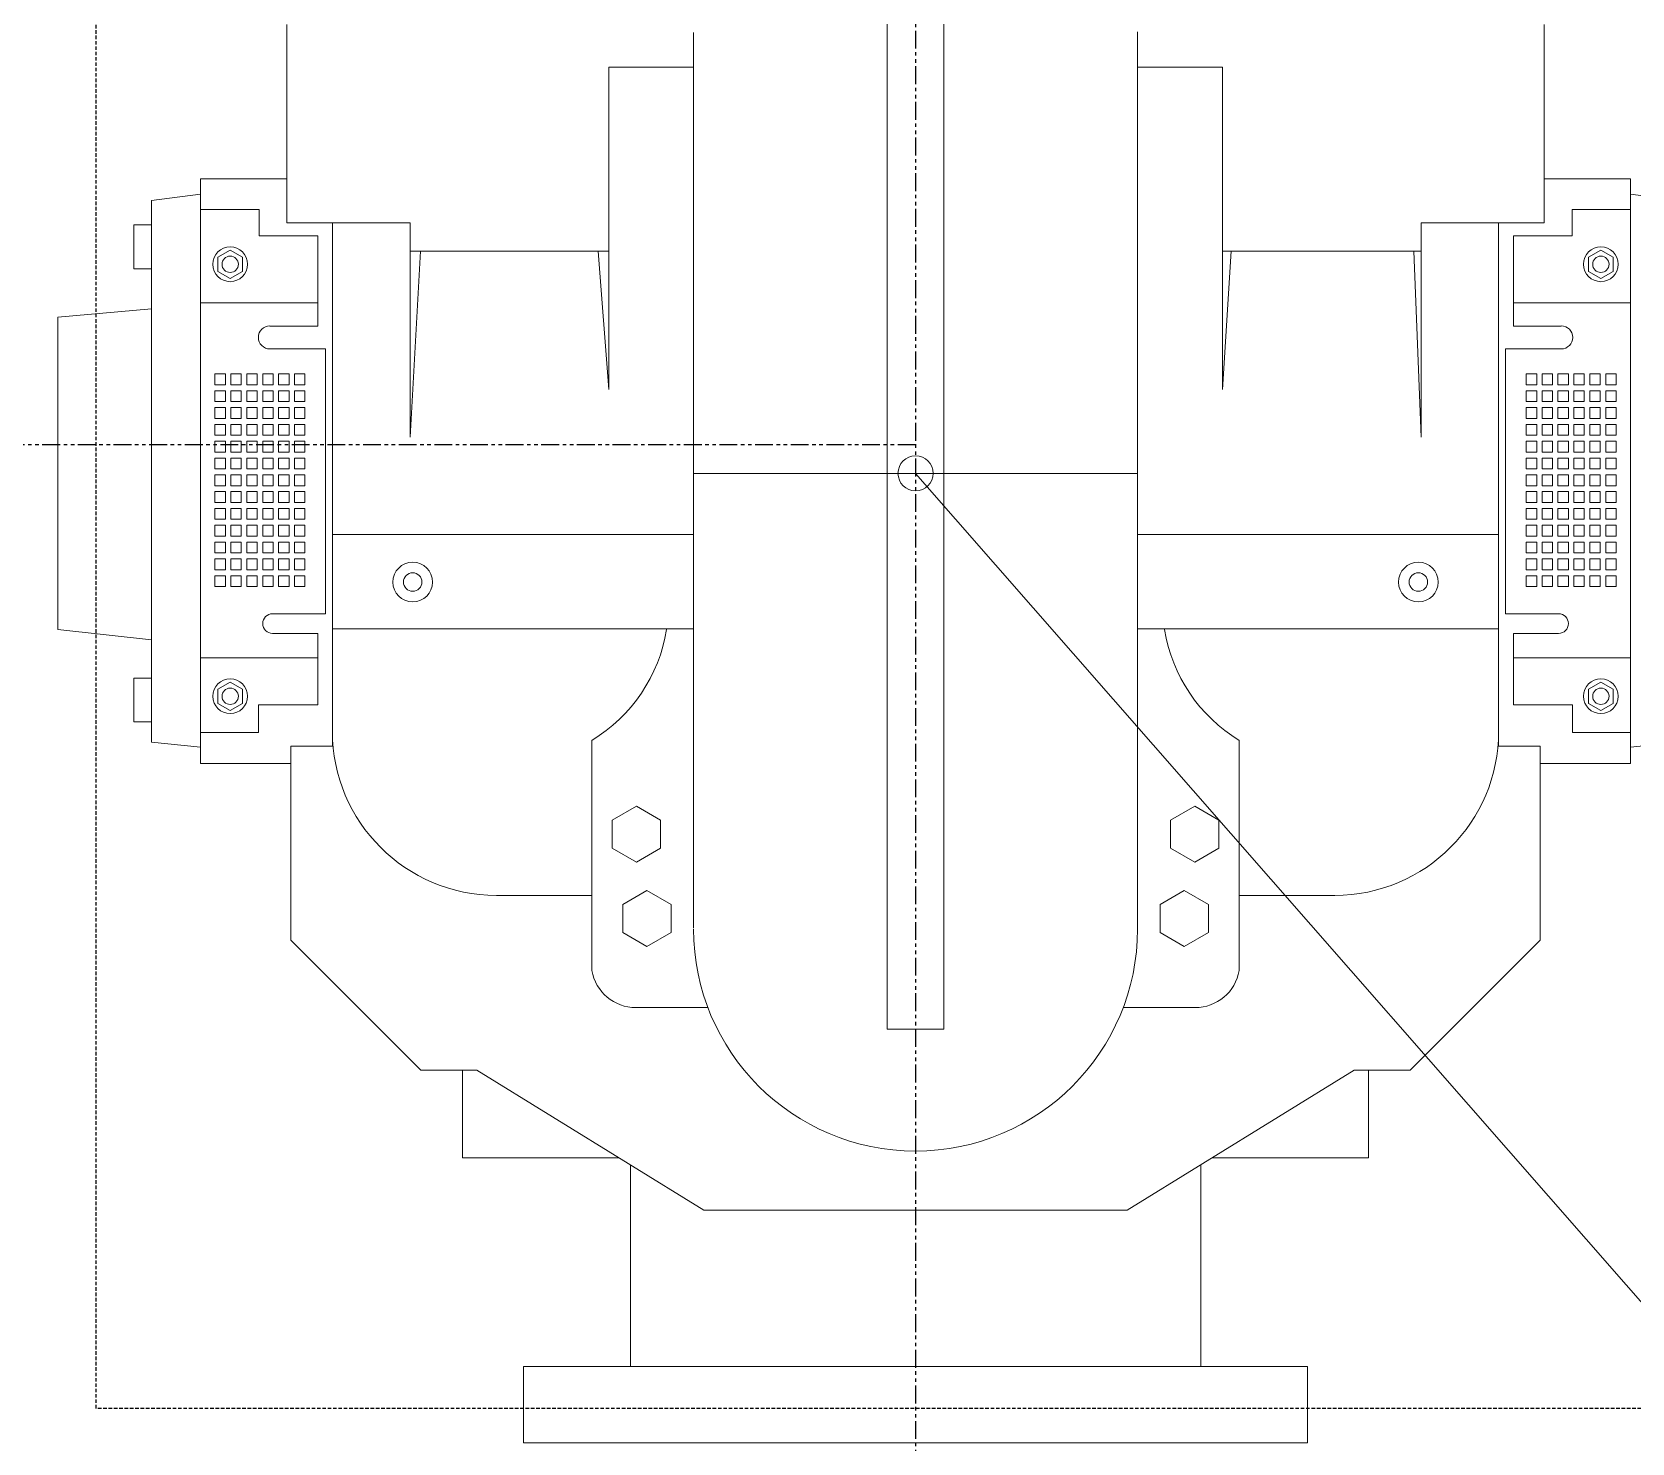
# Model space of a CAD drawing. Header units: inches. Extents: x 0 to 235202, y 0 to 361577.
# Drawn here: x 158903 to 160025, y 306412 to 307401 of the extents above; entities that cross this region are included whole.
import ezdxf

# ---------------------------------------------------------------- set-up
doc = ezdxf.new("R2010")
doc.units = ezdxf.units.IN
doc.header["$MEASUREMENT"] = 0
doc.linetypes.add('HIDDEN', pattern=[0.375, 0.25, -0.125])
doc.linetypes.add('PHANTOM2', pattern=[1.25, 0.625, -0.125, 0.125, -0.125, 0.125, -0.125])
doc.layers.add('DIM', color=251, linetype='Continuous', lineweight=0)

msp = doc.modelspace()

# ---------------------------------------------------------------- linework, layer by layer
at = {"color": 8, "linetype": 'PHANTOM2', "ltscale": 20}
for p, q in [((159522.4, 323526.9), (159522.4, 303012.5)), ((159522.4, 307111.6), (153063.6, 307111.6))]:
    msp.add_line(p, q, dxfattribs=at)
at = {"layer": 'DIM', "color": 8, "linetype": 'HIDDEN', "lineweight": 25, "ltscale": 10}
for p, q in [((158947.6, 306435.9), (158947.6, 307785.5)), ((161947.6, 306435.9), (158947.6, 306435.9))]:
    msp.add_line(p, q, dxfattribs=at)
at = {"layer": 'DIM', "color": 8, "linetype": 'Continuous'}
for p, q in [((159502.5, 307471.5), (159502.5, 307091.5)), ((159542.3, 307091.5), (159542.3, 307471.5)), ((159081.5, 307267.2), (159081.5, 307406.2)), ((159366.7, 307400.7), (159366.7, 307091.5)), ((159678.1, 307091.5), (159678.1, 307401.2)), ((159963.4, 307267.2), (159963.4, 307406.2)), ((159307.2, 307150.4), (159307.2, 307376.3)), ((159307.2, 307376.3), (159366.7, 307376.3)), ((159737.6, 307376.3), (159678.1, 307376.3)), ((159737.6, 307150.4), (159737.6, 307376.3)), ((159020.9, 307276.4), (159020.9, 307298)), ((159020.9, 307298), (159081.5, 307298)), ((160023.9, 307298), (159963.4, 307298)), ((160023.9, 307276.4), (160023.9, 307298)), ((159020.9, 307287.2), (158986.4, 307282.8)), ((158986.4, 307282.8), (158986.4, 307206.8)), ((160023.9, 307287.2), (160058.4, 307282.8)), ((158986.4, 307265.8), (158974.2, 307265.8)), ((158974.2, 307265.8), (158974.2, 307235)), ((158986.4, 307235), (158986.4, 307265.8)), ((159020.9, 306911.1), (159020.9, 307276.4)), ((159020.9, 307276.4), (159062, 307276.4)), ((159062, 307276.4), (159062, 307258.1)), ((159113.4, 307267.2), (159081.5, 307267.2)), ((159113.4, 307267.2), (159167.9, 307267.2)), ((159113.4, 306900.3), (159113.4, 307267.2)), ((159167.9, 307267.2), (159167.9, 307116.9)), ((159931.4, 307267.2), (159877, 307267.2)), ((159877, 307267.2), (159877, 307116.9)), ((159931.4, 306900.3), (159931.4, 307267.2)), ((159931.4, 307267.2), (159963.4, 307267.2)), ((160023.9, 307276.4), (159982.9, 307276.4)), ((159982.9, 307276.4), (159982.9, 307258.1)), ((160023.9, 306911.1), (160023.9, 307276.4)), ((159062, 307258.1), (159103.1, 307258.1)), ((159103.1, 307258.1), (159103.1, 307194.8)), ((159982.9, 307258.1), (159941.8, 307258.1)), ((159941.8, 307258.1), (159941.8, 307194.8)), ((159041.7, 307248), (159033.1, 307243.1)), ((159033.1, 307243.1), (159033.1, 307233.1)), ((159050.3, 307243.1), (159041.7, 307248)), ((159050.3, 307233.1), (159050.3, 307243.1)), ((159167.9, 307247.2), (159307.2, 307247.2)), ((159167.9, 307116.9), (159175.2, 307247.2)), ((159307.2, 307150.4), (159299.7, 307247.2)), ((159877, 307247.2), (159737.6, 307247.2)), ((159737.6, 307150.4), (159743.8, 307247.2)), ((159877, 307116.9), (159871.9, 307247.2)), ((159994.5, 307243.1), (160003.1, 307248)), ((159994.5, 307233.1), (159994.5, 307243.1)), ((160003.1, 307248), (160011.7, 307243.1)), ((160011.7, 307243.1), (160011.7, 307233.1)), ((158974.2, 307235), (158986.4, 307235)), ((159033.1, 307233.1), (159041.7, 307228.2)), ((159041.7, 307228.2), (159050.3, 307233.1)), ((160003.1, 307228.2), (159994.5, 307233.1)), ((160011.7, 307233.1), (160003.1, 307228.2)), ((158986.4, 306974.7), (158986.4, 307209.3)), ((159103.1, 307211), (159020.9, 307211)), ((159941.8, 307211), (160023.9, 307211)), ((158986.4, 307206.8), (158920.8, 307200.9)), ((158920.8, 307200.9), (158920.8, 306982.1)), ((159103.1, 307194.8), (159069.5, 307194.8)), ((159941.8, 307194.8), (159975.3, 307194.8)), ((159069.5, 307178.7), (159108.6, 307178.7)), ((159108.6, 307178.7), (159108.6, 306993.1)), ((159975.3, 307178.7), (159936.2, 307178.7)), ((159936.2, 307178.7), (159936.2, 306993.1)), ((159038.4, 307161.2), (159031, 307161.2)), ((159031, 307161.2), (159031, 307153.6)), ((159031, 307153.6), (159038.4, 307153.6)), ((159038.4, 307153.6), (159038.4, 307161.2)), ((159049.5, 307161.2), (159042.2, 307161.2)), ((159042.2, 307161.2), (159042.2, 307153.6)), ((159042.2, 307153.6), (159049.5, 307153.6)), ((159049.5, 307153.6), (159049.5, 307161.2)), ((159060.7, 307161.2), (159053.3, 307161.2)), ((159053.3, 307161.2), (159053.3, 307153.6)), ((159053.3, 307153.6), (159060.7, 307153.6)), ((159060.7, 307153.6), (159060.7, 307161.2)), ((159071.8, 307161.2), (159064.5, 307161.2)), ((159064.5, 307161.2), (159064.5, 307153.6)), ((159064.5, 307153.6), (159071.8, 307153.6)), ((159071.8, 307153.6), (159071.8, 307161.2)), ((159083, 307161.2), (159075.6, 307161.2)), ((159075.6, 307161.2), (159075.6, 307153.6)), ((159075.6, 307153.6), (159083, 307153.6)), ((159083, 307153.6), (159083, 307161.2)), ((159094.1, 307161.2), (159086.8, 307161.2)), ((159086.8, 307161.2), (159086.8, 307153.6)), ((159086.8, 307153.6), (159094.1, 307153.6)), ((159094.1, 307153.6), (159094.1, 307161.2)), ((159950.7, 307153.6), (159950.7, 307161.2)), ((159950.7, 307161.2), (159958.1, 307161.2)), ((159958.1, 307153.6), (159950.7, 307153.6)), ((159958.1, 307161.2), (159958.1, 307153.6)), ((159961.9, 307153.6), (159961.9, 307161.2)), ((159961.9, 307161.2), (159969.2, 307161.2)), ((159969.2, 307153.6), (159961.9, 307153.6)), ((159969.2, 307161.2), (159969.2, 307153.6)), ((159973, 307153.6), (159973, 307161.2)), ((159973, 307161.2), (159980.4, 307161.2)), ((159980.4, 307153.6), (159973, 307153.6)), ((159980.4, 307161.2), (159980.4, 307153.6)), ((159984.2, 307153.6), (159984.2, 307161.2)), ((159984.2, 307161.2), (159991.5, 307161.2)), ((159991.5, 307153.6), (159984.2, 307153.6)), ((159991.5, 307161.2), (159991.5, 307153.6)), ((159995.3, 307153.6), (159995.3, 307161.2)), ((159995.3, 307161.2), (160002.7, 307161.2)), ((160002.7, 307153.6), (159995.3, 307153.6)), ((160002.7, 307161.2), (160002.7, 307153.6)), ((160006.5, 307153.6), (160006.5, 307161.2)), ((160006.5, 307161.2), (160013.8, 307161.2)), ((160013.8, 307153.6), (160006.5, 307153.6)), ((160013.8, 307161.2), (160013.8, 307153.6)), ((159038.4, 307149.4), (159031, 307149.4)), ((159031, 307149.4), (159031, 307141.8)), ((159038.4, 307141.8), (159038.4, 307149.4)), ((159049.5, 307149.4), (159042.2, 307149.4)), ((159042.2, 307149.4), (159042.2, 307141.8)), ((159049.5, 307141.8), (159049.5, 307149.4)), ((159060.7, 307149.4), (159053.3, 307149.4)), ((159053.3, 307149.4), (159053.3, 307141.8)), ((159060.7, 307141.8), (159060.7, 307149.4)), ((159071.8, 307149.4), (159064.5, 307149.4)), ((159064.5, 307149.4), (159064.5, 307141.8)), ((159071.8, 307141.8), (159071.8, 307149.4)), ((159083, 307149.4), (159075.6, 307149.4)), ((159075.6, 307149.4), (159075.6, 307141.8)), ((159083, 307141.8), (159083, 307149.4)), ((159094.1, 307149.4), (159086.8, 307149.4)), ((159086.8, 307149.4), (159086.8, 307141.8)), ((159094.1, 307141.8), (159094.1, 307149.4)), ((159950.7, 307141.8), (159950.7, 307149.4)), ((159950.7, 307149.4), (159958.1, 307149.4)), ((159958.1, 307149.4), (159958.1, 307141.8)), ((159961.9, 307141.8), (159961.9, 307149.4)), ((159961.9, 307149.4), (159969.2, 307149.4)), ((159969.2, 307149.4), (159969.2, 307141.8)), ((159973, 307141.8), (159973, 307149.4)), ((159973, 307149.4), (159980.4, 307149.4)), ((159980.4, 307149.4), (159980.4, 307141.8)), ((159984.2, 307141.8), (159984.2, 307149.4)), ((159984.2, 307149.4), (159991.5, 307149.4)), ((159991.5, 307149.4), (159991.5, 307141.8)), ((159995.3, 307141.8), (159995.3, 307149.4)), ((159995.3, 307149.4), (160002.7, 307149.4)), ((160002.7, 307149.4), (160002.7, 307141.8)), ((160006.5, 307141.8), (160006.5, 307149.4)), ((160006.5, 307149.4), (160013.8, 307149.4)), ((160013.8, 307149.4), (160013.8, 307141.8)), ((159031, 307141.8), (159038.4, 307141.8)), ((159038.4, 307137.6), (159031, 307137.6)), ((159031, 307137.6), (159031, 307130)), ((159038.4, 307130), (159038.4, 307137.6)), ((159042.2, 307141.8), (159049.5, 307141.8)), ((159049.5, 307137.6), (159042.2, 307137.6)), ((159042.2, 307137.6), (159042.2, 307130)), ((159049.5, 307130), (159049.5, 307137.6)), ((159053.3, 307141.8), (159060.7, 307141.8)), ((159060.7, 307137.6), (159053.3, 307137.6)), ((159053.3, 307137.6), (159053.3, 307130)), ((159060.7, 307130), (159060.7, 307137.6)), ((159064.5, 307141.8), (159071.8, 307141.8)), ((159071.8, 307137.6), (159064.5, 307137.6)), ((159064.5, 307137.6), (159064.5, 307130)), ((159071.8, 307130), (159071.8, 307137.6)), ((159075.6, 307141.8), (159083, 307141.8)), ((159083, 307137.6), (159075.6, 307137.6)), ((159075.6, 307137.6), (159075.6, 307130)), ((159083, 307130), (159083, 307137.6)), ((159086.8, 307141.8), (159094.1, 307141.8)), ((159094.1, 307137.6), (159086.8, 307137.6)), ((159086.8, 307137.6), (159086.8, 307130)), ((159094.1, 307130), (159094.1, 307137.6)), ((159958.1, 307141.8), (159950.7, 307141.8)), ((159950.7, 307130), (159950.7, 307137.6)), ((159950.7, 307137.6), (159958.1, 307137.6)), ((159958.1, 307137.6), (159958.1, 307130)), ((159969.2, 307141.8), (159961.9, 307141.8)), ((159961.9, 307130), (159961.9, 307137.6)), ((159961.9, 307137.6), (159969.2, 307137.6)), ((159969.2, 307137.6), (159969.2, 307130)), ((159980.4, 307141.8), (159973, 307141.8)), ((159973, 307130), (159973, 307137.6)), ((159973, 307137.6), (159980.4, 307137.6)), ((159980.4, 307137.6), (159980.4, 307130)), ((159991.5, 307141.8), (159984.2, 307141.8)), ((159984.2, 307130), (159984.2, 307137.6)), ((159984.2, 307137.6), (159991.5, 307137.6)), ((159991.5, 307137.6), (159991.5, 307130)), ((160002.7, 307141.8), (159995.3, 307141.8)), ((159995.3, 307130), (159995.3, 307137.6)), ((159995.3, 307137.6), (160002.7, 307137.6)), ((160002.7, 307137.6), (160002.7, 307130)), ((160013.8, 307141.8), (160006.5, 307141.8)), ((160006.5, 307130), (160006.5, 307137.6)), ((160006.5, 307137.6), (160013.8, 307137.6)), ((160013.8, 307137.6), (160013.8, 307130)), ((159031, 307130), (159038.4, 307130)), ((159038.4, 307125.8), (159031, 307125.8)), ((159031, 307125.8), (159031, 307118.2)), ((159038.4, 307118.2), (159038.4, 307125.8)), ((159042.2, 307130), (159049.5, 307130)), ((159049.5, 307125.8), (159042.2, 307125.8)), ((159042.2, 307125.8), (159042.2, 307118.2)), ((159049.5, 307118.2), (159049.5, 307125.8)), ((159053.3, 307130), (159060.7, 307130)), ((159060.7, 307125.8), (159053.3, 307125.8)), ((159053.3, 307125.8), (159053.3, 307118.2)), ((159060.7, 307118.2), (159060.7, 307125.8)), ((159064.5, 307130), (159071.8, 307130)), ((159071.8, 307125.8), (159064.5, 307125.8)), ((159064.5, 307125.8), (159064.5, 307118.2)), ((159071.8, 307118.2), (159071.8, 307125.8)), ((159075.6, 307130), (159083, 307130)), ((159083, 307125.8), (159075.6, 307125.8)), ((159075.6, 307125.8), (159075.6, 307118.2)), ((159083, 307118.2), (159083, 307125.8)), ((159086.8, 307130), (159094.1, 307130)), ((159094.1, 307125.8), (159086.8, 307125.8)), ((159086.8, 307125.8), (159086.8, 307118.2)), ((159094.1, 307118.2), (159094.1, 307125.8)), ((159958.1, 307130), (159950.7, 307130)), ((159950.7, 307118.2), (159950.7, 307125.8)), ((159950.7, 307125.8), (159958.1, 307125.8)), ((159958.1, 307125.8), (159958.1, 307118.2)), ((159969.2, 307130), (159961.9, 307130)), ((159961.9, 307118.2), (159961.9, 307125.8)), ((159961.9, 307125.8), (159969.2, 307125.8)), ((159969.2, 307125.8), (159969.2, 307118.2)), ((159980.4, 307130), (159973, 307130)), ((159973, 307118.2), (159973, 307125.8)), ((159973, 307125.8), (159980.4, 307125.8)), ((159980.4, 307125.8), (159980.4, 307118.2)), ((159991.5, 307130), (159984.2, 307130)), ((159984.2, 307118.2), (159984.2, 307125.8)), ((159984.2, 307125.8), (159991.5, 307125.8)), ((159991.5, 307125.8), (159991.5, 307118.2)), ((160002.7, 307130), (159995.3, 307130)), ((159995.3, 307118.2), (159995.3, 307125.8)), ((159995.3, 307125.8), (160002.7, 307125.8)), ((160002.7, 307125.8), (160002.7, 307118.2)), ((160013.8, 307130), (160006.5, 307130)), ((160006.5, 307118.2), (160006.5, 307125.8)), ((160006.5, 307125.8), (160013.8, 307125.8)), ((160013.8, 307125.8), (160013.8, 307118.2)), ((159031, 307118.2), (159038.4, 307118.2)), ((159038.4, 307114), (159031, 307114)), ((159031, 307114), (159031, 307106.4)), ((159038.4, 307106.4), (159038.4, 307114)), ((159042.2, 307118.2), (159049.5, 307118.2)), ((159049.5, 307114), (159042.2, 307114)), ((159042.2, 307114), (159042.2, 307106.4)), ((159049.5, 307106.4), (159049.5, 307114)), ((159053.3, 307118.2), (159060.7, 307118.2)), ((159060.7, 307114), (159053.3, 307114)), ((159053.3, 307114), (159053.3, 307106.4)), ((159060.7, 307106.4), (159060.7, 307114)), ((159064.5, 307118.2), (159071.8, 307118.2)), ((159071.8, 307114), (159064.5, 307114)), ((159064.5, 307114), (159064.5, 307106.4)), ((159071.8, 307106.4), (159071.8, 307114)), ((159075.6, 307118.2), (159083, 307118.2)), ((159083, 307114), (159075.6, 307114)), ((159075.6, 307114), (159075.6, 307106.4)), ((159083, 307106.4), (159083, 307114)), ((159086.8, 307118.2), (159094.1, 307118.2)), ((159094.1, 307114), (159086.8, 307114)), ((159086.8, 307114), (159086.8, 307106.4)), ((159094.1, 307106.4), (159094.1, 307114)), ((159958.1, 307118.2), (159950.7, 307118.2)), ((159950.7, 307106.4), (159950.7, 307114)), ((159950.7, 307114), (159958.1, 307114)), ((159958.1, 307114), (159958.1, 307106.4)), ((159969.2, 307118.2), (159961.9, 307118.2)), ((159961.9, 307106.4), (159961.9, 307114)), ((159961.9, 307114), (159969.2, 307114)), ((159969.2, 307114), (159969.2, 307106.4)), ((159980.4, 307118.2), (159973, 307118.2)), ((159973, 307106.4), (159973, 307114)), ((159973, 307114), (159980.4, 307114)), ((159980.4, 307114), (159980.4, 307106.4)), ((159991.5, 307118.2), (159984.2, 307118.2)), ((159984.2, 307106.4), (159984.2, 307114)), ((159984.2, 307114), (159991.5, 307114)), ((159991.5, 307114), (159991.5, 307106.4)), ((160002.7, 307118.2), (159995.3, 307118.2)), ((159995.3, 307106.4), (159995.3, 307114)), ((159995.3, 307114), (160002.7, 307114)), ((160002.7, 307114), (160002.7, 307106.4)), ((160013.8, 307118.2), (160006.5, 307118.2)), ((160006.5, 307106.4), (160006.5, 307114)), ((160006.5, 307114), (160013.8, 307114)), ((160013.8, 307114), (160013.8, 307106.4)), ((159031, 307106.4), (159038.4, 307106.4)), ((159038.4, 307102.2), (159031, 307102.2)), ((159031, 307102.2), (159031, 307094.6)), ((159038.4, 307094.6), (159038.4, 307102.2)), ((159042.2, 307106.4), (159049.5, 307106.4)), ((159049.5, 307102.2), (159042.2, 307102.2)), ((159042.2, 307102.2), (159042.2, 307094.6)), ((159049.5, 307094.6), (159049.5, 307102.2)), ((159053.3, 307106.4), (159060.7, 307106.4)), ((159060.7, 307102.2), (159053.3, 307102.2)), ((159053.3, 307102.2), (159053.3, 307094.6)), ((159060.7, 307094.6), (159060.7, 307102.2)), ((159064.5, 307106.4), (159071.8, 307106.4)), ((159071.8, 307102.2), (159064.5, 307102.2)), ((159064.5, 307102.2), (159064.5, 307094.6)), ((159071.8, 307094.6), (159071.8, 307102.2)), ((159075.6, 307106.4), (159083, 307106.4)), ((159083, 307102.2), (159075.6, 307102.2)), ((159075.6, 307102.2), (159075.6, 307094.6)), ((159083, 307094.6), (159083, 307102.2)), ((159086.8, 307106.4), (159094.1, 307106.4)), ((159094.1, 307102.2), (159086.8, 307102.2)), ((159086.8, 307102.2), (159086.8, 307094.6)), ((159094.1, 307094.6), (159094.1, 307102.2)), ((159958.1, 307106.4), (159950.7, 307106.4)), ((159950.7, 307094.6), (159950.7, 307102.2)), ((159950.7, 307102.2), (159958.1, 307102.2)), ((159958.1, 307102.2), (159958.1, 307094.6)), ((159969.2, 307106.4), (159961.9, 307106.4)), ((159961.9, 307094.6), (159961.9, 307102.2)), ((159961.9, 307102.2), (159969.2, 307102.2)), ((159969.2, 307102.2), (159969.2, 307094.6)), ((159980.4, 307106.4), (159973, 307106.4)), ((159973, 307094.6), (159973, 307102.2)), ((159973, 307102.2), (159980.4, 307102.2)), ((159980.4, 307102.2), (159980.4, 307094.6)), ((159991.5, 307106.4), (159984.2, 307106.4)), ((159984.2, 307094.6), (159984.2, 307102.2)), ((159984.2, 307102.2), (159991.5, 307102.2)), ((159991.5, 307102.2), (159991.5, 307094.6)), ((160002.7, 307106.4), (159995.3, 307106.4)), ((159995.3, 307094.6), (159995.3, 307102.2)), ((159995.3, 307102.2), (160002.7, 307102.2)), ((160002.7, 307102.2), (160002.7, 307094.6)), ((160013.8, 307106.4), (160006.5, 307106.4)), ((160006.5, 307094.6), (160006.5, 307102.2)), ((160006.5, 307102.2), (160013.8, 307102.2)), ((160013.8, 307102.2), (160013.8, 307094.6)), ((159031, 307094.6), (159038.4, 307094.6)), ((159038.4, 307090.4), (159031, 307090.4)), ((159031, 307090.4), (159031, 307082.8)), ((159038.4, 307082.8), (159038.4, 307090.4)), ((159042.2, 307094.6), (159049.5, 307094.6)), ((159049.5, 307090.4), (159042.2, 307090.4)), ((159042.2, 307090.4), (159042.2, 307082.8)), ((159049.5, 307082.8), (159049.5, 307090.4)), ((159053.3, 307094.6), (159060.7, 307094.6)), ((159060.7, 307090.4), (159053.3, 307090.4)), ((159053.3, 307090.4), (159053.3, 307082.8)), ((159060.7, 307082.8), (159060.7, 307090.4)), ((159064.5, 307094.6), (159071.8, 307094.6)), ((159071.8, 307090.4), (159064.5, 307090.4)), ((159064.5, 307090.4), (159064.5, 307082.8)), ((159071.8, 307082.8), (159071.8, 307090.4)), ((159075.6, 307094.6), (159083, 307094.6)), ((159083, 307090.4), (159075.6, 307090.4)), ((159075.6, 307090.4), (159075.6, 307082.8)), ((159083, 307082.8), (159083, 307090.4)), ((159086.8, 307094.6), (159094.1, 307094.6)), ((159094.1, 307090.4), (159086.8, 307090.4)), ((159086.8, 307090.4), (159086.8, 307082.8)), ((159094.1, 307082.8), (159094.1, 307090.4)), ((159366.7, 307091.5), (159678.1, 307091.5)), ((159366.7, 306772.6), (159366.7, 307091.5)), ((159366.7, 307091.5), (159678.1, 307091.5)), ((159502.5, 307091.5), (159542.3, 307091.5)), ((159502.5, 306701.8), (159502.5, 307091.5)), ((159502.5, 307091.5), (159542.3, 307091.5)), ((159522.4, 307091.4), (160252.9, 306257.5)), ((159542.3, 307091.5), (159542.3, 306701.8)), ((159678.1, 307091.5), (159678.1, 306772)), ((159958.1, 307094.6), (159950.7, 307094.6)), ((159950.7, 307082.8), (159950.7, 307090.4)), ((159950.7, 307090.4), (159958.1, 307090.4)), ((159958.1, 307090.4), (159958.1, 307082.8)), ((159969.2, 307094.6), (159961.9, 307094.6)), ((159961.9, 307082.8), (159961.9, 307090.4)), ((159961.9, 307090.4), (159969.2, 307090.4)), ((159969.2, 307090.4), (159969.2, 307082.8)), ((159980.4, 307094.6), (159973, 307094.6)), ((159973, 307082.8), (159973, 307090.4)), ((159973, 307090.4), (159980.4, 307090.4)), ((159980.4, 307090.4), (159980.4, 307082.8)), ((159991.5, 307094.6), (159984.2, 307094.6)), ((159984.2, 307082.8), (159984.2, 307090.4)), ((159984.2, 307090.4), (159991.5, 307090.4)), ((159991.5, 307090.4), (159991.5, 307082.8)), ((160002.7, 307094.6), (159995.3, 307094.6)), ((159995.3, 307082.8), (159995.3, 307090.4)), ((159995.3, 307090.4), (160002.7, 307090.4)), ((160002.7, 307090.4), (160002.7, 307082.8)), ((160013.8, 307094.6), (160006.5, 307094.6)), ((160006.5, 307082.8), (160006.5, 307090.4)), ((160006.5, 307090.4), (160013.8, 307090.4)), ((160013.8, 307090.4), (160013.8, 307082.8)), ((159031, 307082.8), (159038.4, 307082.8)), ((159031, 307078.7), (159038.4, 307078.7)), ((159031, 307071.1), (159031, 307078.7)), ((159038.4, 307078.7), (159038.4, 307071.1)), ((159042.2, 307082.8), (159049.5, 307082.8)), ((159042.2, 307078.7), (159049.5, 307078.7)), ((159042.2, 307071.1), (159042.2, 307078.7)), ((159049.5, 307078.7), (159049.5, 307071.1)), ((159053.3, 307082.8), (159060.7, 307082.8)), ((159053.3, 307078.7), (159060.7, 307078.7)), ((159053.3, 307071.1), (159053.3, 307078.7)), ((159060.7, 307078.7), (159060.7, 307071.1)), ((159064.5, 307082.8), (159071.8, 307082.8)), ((159064.5, 307078.7), (159071.8, 307078.7)), ((159064.5, 307071.1), (159064.5, 307078.7)), ((159071.8, 307078.7), (159071.8, 307071.1)), ((159075.6, 307082.8), (159083, 307082.8)), ((159075.6, 307078.7), (159083, 307078.7)), ((159075.6, 307071.1), (159075.6, 307078.7)), ((159083, 307078.7), (159083, 307071.1)), ((159086.8, 307082.8), (159094.1, 307082.8)), ((159086.8, 307078.7), (159094.1, 307078.7)), ((159086.8, 307071.1), (159086.8, 307078.7)), ((159094.1, 307078.7), (159094.1, 307071.1)), ((159958.1, 307082.8), (159950.7, 307082.8)), ((159958.1, 307078.7), (159950.7, 307078.7)), ((159950.7, 307078.7), (159950.7, 307071.1)), ((159958.1, 307071.1), (159958.1, 307078.7)), ((159969.2, 307082.8), (159961.9, 307082.8)), ((159969.2, 307078.7), (159961.9, 307078.7)), ((159961.9, 307078.7), (159961.9, 307071.1)), ((159969.2, 307071.1), (159969.2, 307078.7)), ((159980.4, 307082.8), (159973, 307082.8)), ((159980.4, 307078.7), (159973, 307078.7)), ((159973, 307078.7), (159973, 307071.1)), ((159980.4, 307071.1), (159980.4, 307078.7)), ((159991.5, 307082.8), (159984.2, 307082.8)), ((159991.5, 307078.7), (159984.2, 307078.7)), ((159984.2, 307078.7), (159984.2, 307071.1)), ((159991.5, 307071.1), (159991.5, 307078.7)), ((160002.7, 307082.8), (159995.3, 307082.8)), ((160002.7, 307078.7), (159995.3, 307078.7)), ((159995.3, 307078.7), (159995.3, 307071.1)), ((160002.7, 307071.1), (160002.7, 307078.7)), ((160013.8, 307082.8), (160006.5, 307082.8)), ((160013.8, 307078.7), (160006.5, 307078.7)), ((160006.5, 307078.7), (160006.5, 307071.1)), ((160013.8, 307071.1), (160013.8, 307078.7)), ((159038.4, 307071.1), (159031, 307071.1)), ((159031, 307066.9), (159038.4, 307066.9)), ((159031, 307059.3), (159031, 307066.9)), ((159038.4, 307066.9), (159038.4, 307059.3)), ((159049.5, 307071.1), (159042.2, 307071.1)), ((159042.2, 307066.9), (159049.5, 307066.9)), ((159042.2, 307059.3), (159042.2, 307066.9)), ((159049.5, 307066.9), (159049.5, 307059.3)), ((159060.7, 307071.1), (159053.3, 307071.1)), ((159053.3, 307066.9), (159060.7, 307066.9)), ((159053.3, 307059.3), (159053.3, 307066.9)), ((159060.7, 307066.9), (159060.7, 307059.3)), ((159071.8, 307071.1), (159064.5, 307071.1)), ((159064.5, 307066.9), (159071.8, 307066.9)), ((159064.5, 307059.3), (159064.5, 307066.9)), ((159071.8, 307066.9), (159071.8, 307059.3)), ((159083, 307071.1), (159075.6, 307071.1)), ((159075.6, 307066.9), (159083, 307066.9)), ((159075.6, 307059.3), (159075.6, 307066.9)), ((159083, 307066.9), (159083, 307059.3)), ((159094.1, 307071.1), (159086.8, 307071.1)), ((159086.8, 307066.9), (159094.1, 307066.9)), ((159086.8, 307059.3), (159086.8, 307066.9)), ((159094.1, 307066.9), (159094.1, 307059.3)), ((159950.7, 307071.1), (159958.1, 307071.1)), ((159958.1, 307066.9), (159950.7, 307066.9)), ((159950.7, 307066.9), (159950.7, 307059.3)), ((159958.1, 307059.3), (159958.1, 307066.9)), ((159961.9, 307071.1), (159969.2, 307071.1)), ((159969.2, 307066.9), (159961.9, 307066.9)), ((159961.9, 307066.9), (159961.9, 307059.3)), ((159969.2, 307059.3), (159969.2, 307066.9)), ((159973, 307071.1), (159980.4, 307071.1)), ((159980.4, 307066.9), (159973, 307066.9)), ((159973, 307066.9), (159973, 307059.3)), ((159980.4, 307059.3), (159980.4, 307066.9)), ((159984.2, 307071.1), (159991.5, 307071.1)), ((159991.5, 307066.9), (159984.2, 307066.9)), ((159984.2, 307066.9), (159984.2, 307059.3)), ((159991.5, 307059.3), (159991.5, 307066.9)), ((159995.3, 307071.1), (160002.7, 307071.1)), ((160002.7, 307066.9), (159995.3, 307066.9)), ((159995.3, 307066.9), (159995.3, 307059.3)), ((160002.7, 307059.3), (160002.7, 307066.9)), ((160006.5, 307071.1), (160013.8, 307071.1)), ((160013.8, 307066.9), (160006.5, 307066.9)), ((160006.5, 307066.9), (160006.5, 307059.3)), ((160013.8, 307059.3), (160013.8, 307066.9)), ((159038.4, 307059.3), (159031, 307059.3)), ((159031, 307055.1), (159038.4, 307055.1)), ((159031, 307047.5), (159031, 307055.1)), ((159038.4, 307055.1), (159038.4, 307047.5)), ((159049.5, 307059.3), (159042.2, 307059.3)), ((159042.2, 307055.1), (159049.5, 307055.1)), ((159042.2, 307047.5), (159042.2, 307055.1)), ((159049.5, 307055.1), (159049.5, 307047.5)), ((159060.7, 307059.3), (159053.3, 307059.3)), ((159053.3, 307055.1), (159060.7, 307055.1)), ((159053.3, 307047.5), (159053.3, 307055.1)), ((159060.7, 307055.1), (159060.7, 307047.5)), ((159071.8, 307059.3), (159064.5, 307059.3)), ((159064.5, 307055.1), (159071.8, 307055.1)), ((159064.5, 307047.5), (159064.5, 307055.1)), ((159071.8, 307055.1), (159071.8, 307047.5)), ((159083, 307059.3), (159075.6, 307059.3)), ((159075.6, 307055.1), (159083, 307055.1)), ((159075.6, 307047.5), (159075.6, 307055.1)), ((159083, 307055.1), (159083, 307047.5)), ((159094.1, 307059.3), (159086.8, 307059.3)), ((159086.8, 307055.1), (159094.1, 307055.1)), ((159086.8, 307047.5), (159086.8, 307055.1)), ((159094.1, 307055.1), (159094.1, 307047.5)), ((159950.7, 307059.3), (159958.1, 307059.3)), ((159958.1, 307055.1), (159950.7, 307055.1)), ((159950.7, 307055.1), (159950.7, 307047.5)), ((159958.1, 307047.5), (159958.1, 307055.1)), ((159961.9, 307059.3), (159969.2, 307059.3)), ((159969.2, 307055.1), (159961.9, 307055.1)), ((159961.9, 307055.1), (159961.9, 307047.5)), ((159969.2, 307047.5), (159969.2, 307055.1)), ((159973, 307059.3), (159980.4, 307059.3)), ((159980.4, 307055.1), (159973, 307055.1)), ((159973, 307055.1), (159973, 307047.5)), ((159980.4, 307047.5), (159980.4, 307055.1)), ((159984.2, 307059.3), (159991.5, 307059.3)), ((159991.5, 307055.1), (159984.2, 307055.1)), ((159984.2, 307055.1), (159984.2, 307047.5)), ((159991.5, 307047.5), (159991.5, 307055.1)), ((159995.3, 307059.3), (160002.7, 307059.3)), ((160002.7, 307055.1), (159995.3, 307055.1)), ((159995.3, 307055.1), (159995.3, 307047.5)), ((160002.7, 307047.5), (160002.7, 307055.1)), ((160006.5, 307059.3), (160013.8, 307059.3)), ((160013.8, 307055.1), (160006.5, 307055.1)), ((160006.5, 307055.1), (160006.5, 307047.5)), ((160013.8, 307047.5), (160013.8, 307055.1)), ((159038.4, 307047.5), (159031, 307047.5)), ((159031, 307043.3), (159038.4, 307043.3)), ((159031, 307035.7), (159031, 307043.3)), ((159038.4, 307043.3), (159038.4, 307035.7)), ((159049.5, 307047.5), (159042.2, 307047.5)), ((159042.2, 307043.3), (159049.5, 307043.3)), ((159042.2, 307035.7), (159042.2, 307043.3)), ((159049.5, 307043.3), (159049.5, 307035.7)), ((159060.7, 307047.5), (159053.3, 307047.5)), ((159053.3, 307043.3), (159060.7, 307043.3)), ((159053.3, 307035.7), (159053.3, 307043.3)), ((159060.7, 307043.3), (159060.7, 307035.7)), ((159071.8, 307047.5), (159064.5, 307047.5)), ((159064.5, 307043.3), (159071.8, 307043.3)), ((159064.5, 307035.7), (159064.5, 307043.3)), ((159071.8, 307043.3), (159071.8, 307035.7)), ((159083, 307047.5), (159075.6, 307047.5)), ((159075.6, 307043.3), (159083, 307043.3)), ((159075.6, 307035.7), (159075.6, 307043.3)), ((159083, 307043.3), (159083, 307035.7)), ((159094.1, 307047.5), (159086.8, 307047.5)), ((159086.8, 307043.3), (159094.1, 307043.3)), ((159086.8, 307035.7), (159086.8, 307043.3)), ((159094.1, 307043.3), (159094.1, 307035.7)), ((159113.4, 306982.4), (159113.4, 307048.6)), ((159113.4, 307048.6), (159366.7, 307048.6)), ((159366.7, 307048.6), (159366.7, 306982.4)), ((159931.4, 307048.6), (159678.1, 307048.6)), ((159678.1, 307048.6), (159678.1, 306982.4)), ((159931.4, 306982.4), (159931.4, 307048.6)), ((159950.7, 307047.5), (159958.1, 307047.5)), ((159958.1, 307043.3), (159950.7, 307043.3)), ((159950.7, 307043.3), (159950.7, 307035.7)), ((159958.1, 307035.7), (159958.1, 307043.3)), ((159961.9, 307047.5), (159969.2, 307047.5)), ((159969.2, 307043.3), (159961.9, 307043.3)), ((159961.9, 307043.3), (159961.9, 307035.7)), ((159969.2, 307035.7), (159969.2, 307043.3)), ((159973, 307047.5), (159980.4, 307047.5)), ((159980.4, 307043.3), (159973, 307043.3)), ((159973, 307043.3), (159973, 307035.7)), ((159980.4, 307035.7), (159980.4, 307043.3)), ((159984.2, 307047.5), (159991.5, 307047.5)), ((159991.5, 307043.3), (159984.2, 307043.3)), ((159984.2, 307043.3), (159984.2, 307035.7)), ((159991.5, 307035.7), (159991.5, 307043.3)), ((159995.3, 307047.5), (160002.7, 307047.5)), ((160002.7, 307043.3), (159995.3, 307043.3)), ((159995.3, 307043.3), (159995.3, 307035.7)), ((160002.7, 307035.7), (160002.7, 307043.3)), ((160006.5, 307047.5), (160013.8, 307047.5)), ((160013.8, 307043.3), (160006.5, 307043.3)), ((160006.5, 307043.3), (160006.5, 307035.7)), ((160013.8, 307035.7), (160013.8, 307043.3)), ((159038.4, 307035.7), (159031, 307035.7)), ((159031, 307031.5), (159038.4, 307031.5)), ((159031, 307023.9), (159031, 307031.5)), ((159038.4, 307031.5), (159038.4, 307023.9)), ((159049.5, 307035.7), (159042.2, 307035.7)), ((159042.2, 307031.5), (159049.5, 307031.5)), ((159042.2, 307023.9), (159042.2, 307031.5)), ((159049.5, 307031.5), (159049.5, 307023.9)), ((159060.7, 307035.7), (159053.3, 307035.7)), ((159053.3, 307031.5), (159060.7, 307031.5)), ((159053.3, 307023.9), (159053.3, 307031.5)), ((159060.7, 307031.5), (159060.7, 307023.9)), ((159071.8, 307035.7), (159064.5, 307035.7)), ((159064.5, 307031.5), (159071.8, 307031.5)), ((159064.5, 307023.9), (159064.5, 307031.5)), ((159071.8, 307031.5), (159071.8, 307023.9)), ((159083, 307035.7), (159075.6, 307035.7)), ((159075.6, 307031.5), (159083, 307031.5)), ((159075.6, 307023.9), (159075.6, 307031.5)), ((159083, 307031.5), (159083, 307023.9)), ((159094.1, 307035.7), (159086.8, 307035.7)), ((159086.8, 307031.5), (159094.1, 307031.5)), ((159086.8, 307023.9), (159086.8, 307031.5)), ((159094.1, 307031.5), (159094.1, 307023.9)), ((159950.7, 307035.7), (159958.1, 307035.7)), ((159958.1, 307031.5), (159950.7, 307031.5)), ((159950.7, 307031.5), (159950.7, 307023.9)), ((159958.1, 307023.9), (159958.1, 307031.5)), ((159961.9, 307035.7), (159969.2, 307035.7)), ((159969.2, 307031.5), (159961.9, 307031.5)), ((159961.9, 307031.5), (159961.9, 307023.9)), ((159969.2, 307023.9), (159969.2, 307031.5)), ((159973, 307035.7), (159980.4, 307035.7)), ((159980.4, 307031.5), (159973, 307031.5)), ((159973, 307031.5), (159973, 307023.9)), ((159980.4, 307023.9), (159980.4, 307031.5)), ((159984.2, 307035.7), (159991.5, 307035.7)), ((159991.5, 307031.5), (159984.2, 307031.5)), ((159984.2, 307031.5), (159984.2, 307023.9)), ((159991.5, 307023.9), (159991.5, 307031.5)), ((159995.3, 307035.7), (160002.7, 307035.7)), ((160002.7, 307031.5), (159995.3, 307031.5)), ((159995.3, 307031.5), (159995.3, 307023.9)), ((160002.7, 307023.9), (160002.7, 307031.5)), ((160006.5, 307035.7), (160013.8, 307035.7)), ((160013.8, 307031.5), (160006.5, 307031.5)), ((160006.5, 307031.5), (160006.5, 307023.9)), ((160013.8, 307023.9), (160013.8, 307031.5)), ((159038.4, 307023.9), (159031, 307023.9)), ((159031, 307019.7), (159038.4, 307019.7)), ((159031, 307012.1), (159031, 307019.7)), ((159038.4, 307019.7), (159038.4, 307012.1)), ((159049.5, 307023.9), (159042.2, 307023.9)), ((159042.2, 307019.7), (159049.5, 307019.7)), ((159042.2, 307012.1), (159042.2, 307019.7)), ((159049.5, 307019.7), (159049.5, 307012.1)), ((159060.7, 307023.9), (159053.3, 307023.9)), ((159053.3, 307019.7), (159060.7, 307019.7)), ((159053.3, 307012.1), (159053.3, 307019.7)), ((159060.7, 307019.7), (159060.7, 307012.1)), ((159071.8, 307023.9), (159064.5, 307023.9)), ((159064.5, 307019.7), (159071.8, 307019.7)), ((159064.5, 307012.1), (159064.5, 307019.7)), ((159071.8, 307019.7), (159071.8, 307012.1)), ((159083, 307023.9), (159075.6, 307023.9)), ((159075.6, 307019.7), (159083, 307019.7)), ((159075.6, 307012.1), (159075.6, 307019.7)), ((159083, 307019.7), (159083, 307012.1)), ((159094.1, 307023.9), (159086.8, 307023.9)), ((159086.8, 307019.7), (159094.1, 307019.7)), ((159086.8, 307012.1), (159086.8, 307019.7)), ((159094.1, 307019.7), (159094.1, 307012.1)), ((159950.7, 307023.9), (159958.1, 307023.9)), ((159958.1, 307019.7), (159950.7, 307019.7)), ((159950.7, 307019.7), (159950.7, 307012.1)), ((159958.1, 307012.1), (159958.1, 307019.7)), ((159961.9, 307023.9), (159969.2, 307023.9)), ((159969.2, 307019.7), (159961.9, 307019.7)), ((159961.9, 307019.7), (159961.9, 307012.1)), ((159969.2, 307012.1), (159969.2, 307019.7)), ((159973, 307023.9), (159980.4, 307023.9)), ((159980.4, 307019.7), (159973, 307019.7)), ((159973, 307019.7), (159973, 307012.1)), ((159980.4, 307012.1), (159980.4, 307019.7)), ((159984.2, 307023.9), (159991.5, 307023.9)), ((159991.5, 307019.7), (159984.2, 307019.7)), ((159984.2, 307019.7), (159984.2, 307012.1)), ((159991.5, 307012.1), (159991.5, 307019.7)), ((159995.3, 307023.9), (160002.7, 307023.9)), ((160002.7, 307019.7), (159995.3, 307019.7)), ((159995.3, 307019.7), (159995.3, 307012.1)), ((160002.7, 307012.1), (160002.7, 307019.7)), ((160006.5, 307023.9), (160013.8, 307023.9)), ((160013.8, 307019.7), (160006.5, 307019.7)), ((160006.5, 307019.7), (160006.5, 307012.1)), ((160013.8, 307012.1), (160013.8, 307019.7)), ((159038.4, 307012.1), (159031, 307012.1)), ((159049.5, 307012.1), (159042.2, 307012.1)), ((159060.7, 307012.1), (159053.3, 307012.1)), ((159071.8, 307012.1), (159064.5, 307012.1)), ((159083, 307012.1), (159075.6, 307012.1)), ((159094.1, 307012.1), (159086.8, 307012.1)), ((159950.7, 307012.1), (159958.1, 307012.1)), ((159961.9, 307012.1), (159969.2, 307012.1)), ((159973, 307012.1), (159980.4, 307012.1)), ((159984.2, 307012.1), (159991.5, 307012.1)), ((159995.3, 307012.1), (160002.7, 307012.1)), ((160006.5, 307012.1), (160013.8, 307012.1)), ((159108.6, 306993.1), (159071.4, 306993.1)), ((159936.2, 306993.1), (159973.4, 306993.1)), ((158920.8, 306982.1), (158986.4, 306974.7)), ((158986.4, 306974.7), (158986.4, 306903)), ((159071.4, 306979.3), (159103.1, 306979.3)), ((159103.1, 306979.3), (159103.1, 306929.3)), ((159113.4, 306982.4), (159113.4, 306910.6)), ((159366.7, 306982.4), (159113.4, 306982.4)), ((159678.1, 306982.4), (159931.4, 306982.4)), ((159931.4, 306982.4), (159931.4, 306910.6)), ((159973.4, 306979.3), (159941.8, 306979.3)), ((159941.8, 306979.3), (159941.8, 306929.3)), ((159103.1, 306962.2), (159020.9, 306962.2)), ((159941.8, 306962.2), (160023.9, 306962.2)), ((158974.2, 306917.3), (158974.2, 306948)), ((158974.2, 306948), (158986.4, 306948)), ((158986.4, 306948), (158986.4, 306917.3)), ((159033.1, 306940.2), (159041.7, 306945.1)), ((159033.1, 306930.2), (159033.1, 306940.2)), ((159041.7, 306945.1), (159050.3, 306940.2)), ((159050.3, 306940.2), (159050.3, 306930.2)), ((160003.1, 306945.1), (159994.5, 306940.2)), ((159994.5, 306940.2), (159994.5, 306930.2)), ((160011.7, 306940.2), (160003.1, 306945.1)), ((160011.7, 306930.2), (160011.7, 306940.2)), ((159041.7, 306925.3), (159033.1, 306930.2)), ((159050.3, 306930.2), (159041.7, 306925.3)), ((159103.1, 306929.3), (159061.6, 306929.3)), ((159061.6, 306929.3), (159061.6, 306909.7)), ((159941.8, 306929.3), (159983.2, 306929.3)), ((159983.2, 306929.3), (159983.2, 306909.7)), ((159994.5, 306930.2), (160003.1, 306925.3)), ((160003.1, 306925.3), (160011.7, 306930.2)), ((158986.4, 306917.3), (158974.2, 306917.3)), ((159020.9, 306911.1), (159020.9, 306888)), ((159020.9, 306909.7), (159020.9, 306911.1)), ((159061.6, 306909.7), (159020.9, 306909.7)), ((159983.2, 306909.7), (160023.9, 306909.7)), ((160023.9, 306911.1), (160023.9, 306888)), ((160023.9, 306909.7), (160023.9, 306911.1)), ((158986.4, 306903), (159020.9, 306899.6)), ((159084.3, 306764.2), (159084.3, 306900.3)), ((159084.3, 306900.3), (159113.4, 306900.3)), ((159295.4, 306742.9), (159295.4, 306904.3)), ((159749.4, 306742.9), (159749.4, 306904.3)), ((159960.5, 306900.3), (159931.4, 306900.3)), ((159960.5, 306764.2), (159960.5, 306900.3)), ((160058.4, 306903), (160023.9, 306899.6)), ((159020.9, 306888), (159084.3, 306888)), ((160023.9, 306888), (159960.5, 306888)), ((159309.7, 306848.3), (159326.6, 306858.1)), ((159326.6, 306858.1), (159343.6, 306848.3)), ((159718.2, 306858.1), (159701.2, 306848.3)), ((159735.2, 306848.3), (159718.2, 306858.1)), ((159309.7, 306828.7), (159309.7, 306848.3)), ((159343.6, 306848.3), (159343.6, 306828.7)), ((159701.2, 306848.3), (159701.2, 306828.7)), ((159735.2, 306828.7), (159735.2, 306848.3)), ((159326.6, 306818.9), (159309.7, 306828.7)), ((159343.6, 306828.7), (159326.6, 306818.9)), ((159701.2, 306828.7), (159718.2, 306818.9)), ((159718.2, 306818.9), (159735.2, 306828.7)), ((159228.4, 306795.6), (159295.4, 306795.6)), ((159317, 306789.1), (159334, 306798.9)), ((159334, 306798.9), (159351, 306789.1)), ((159710.8, 306798.9), (159693.9, 306789.1)), ((159727.8, 306789.1), (159710.8, 306798.9)), ((159816.4, 306795.6), (159749.4, 306795.6)), ((159317, 306769.5), (159317, 306789.1)), ((159351, 306789.1), (159351, 306769.5)), ((159693.9, 306789.1), (159693.9, 306769.5)), ((159727.8, 306769.5), (159727.8, 306789.1)), ((159084.3, 306764.2), (159175.5, 306673)), ((159334, 306759.7), (159317, 306769.5)), ((159351, 306769.5), (159334, 306759.7)), ((159693.9, 306769.5), (159710.8, 306759.7)), ((159710.8, 306759.7), (159727.8, 306769.5)), ((159960.5, 306764.2), (159869.4, 306673)), ((159376.8, 306716.9), (159326.3, 306716.9)), ((159668.1, 306716.9), (159718.5, 306716.9)), ((159542.3, 306701.8), (159502.5, 306701.8)), ((159175.5, 306673), (159214.8, 306673)), ((159175.5, 306673), (159204.7, 306673)), ((159204.7, 306673), (159204.7, 306611.6)), ((159214.8, 306673), (159373.9, 306574.8)), ((159830, 306673), (159670.9, 306574.8)), ((159869.4, 306673), (159830, 306673)), ((159869.4, 306673), (159840.1, 306673)), ((159840.1, 306673), (159840.1, 306611.6)), ((159204.7, 306611.6), (159314.4, 306611.6)), ((159322.4, 306606.6), (159322.4, 306465.3)), ((159722.4, 306606.6), (159722.4, 306465.3)), ((159840.1, 306611.6), (159730.4, 306611.6)), ((159670.9, 306574.8), (159373.9, 306574.8)), ((159247.4, 306411.6), (159247.4, 306465.3)), ((159247.4, 306465.3), (159797.4, 306465.3)), ((159797.4, 306465.3), (159797.4, 306411.6)), ((159797.4, 306411.6), (159247.4, 306411.6))]:
    msp.add_line(p, q, dxfattribs=at)
for centre, radius in [((159041.7, 307238.1), 12.2), ((159041.7, 307238.1), 5.74), ((160003.1, 307238.1), 12.2), ((160003.1, 307238.1), 5.74), ((159522.4, 307091.5), 12.3), ((159522.4, 307091.5), 12.3), ((159169.7, 307015.3), 13.9), ((159169.7, 307015.3), 6.49), ((159875.1, 307015.3), 13.9), ((159875.1, 307015.3), 6.49), ((159041.7, 306935.2), 12.2), ((159041.7, 306935.2), 5.74), ((160003.1, 306935.2), 12.2), ((160003.1, 306935.2), 5.74)]:
    msp.add_circle(centre, radius, dxfattribs=at)
for centre, radius, start, end in [((159069.5, 307186.8), 8.06, 90, 270), ((159975.3, 307186.8), 8.06, 270, 90), ((159071.4, 306986.2), 6.9, 90, 270), ((159973.4, 306986.2), 6.9, 270, 90), ((159237.2, 307000.1), 112.1, 301.2733, 350.6842), ((159807.6, 307000.1), 112.1, 189.3158, 238.7267), ((159228.4, 306910.6), 115, 180, 270), ((159816.4, 306910.6), 115, 270, 0), ((159522.4, 306772), 155.7, 180, 0), ((159326.3, 306748.3), 31.4, 189.9431, 270), ((159718.5, 306748.3), 31.4, 270, 350.0569)]:
    msp.add_arc(centre, radius, start, end, dxfattribs=at)

doc.saveas('drawing.dxf')
